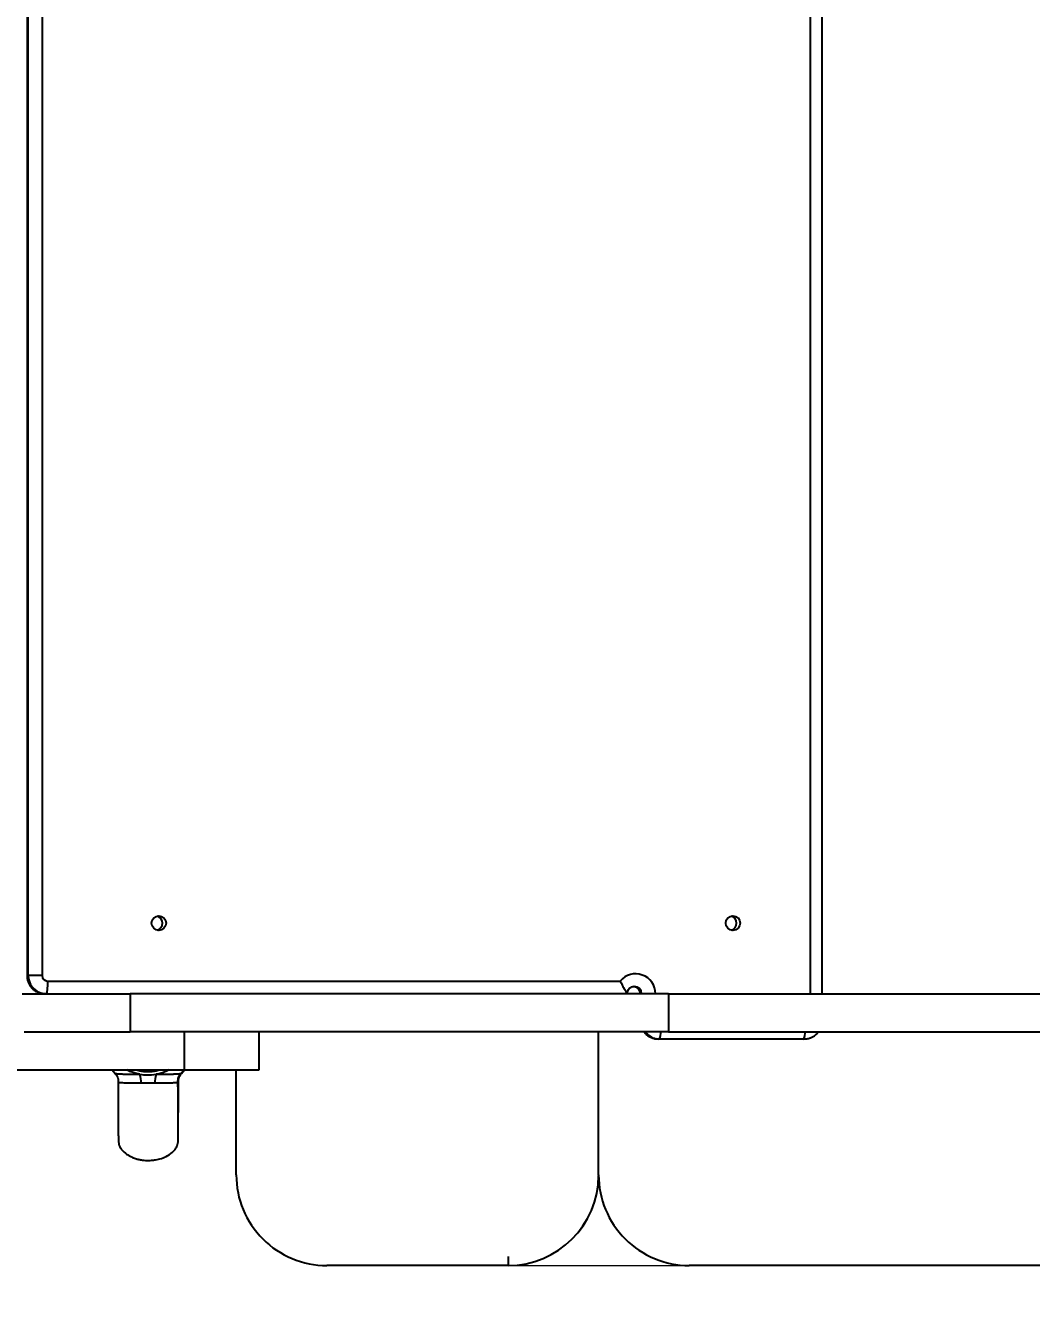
# Model space of a CAD drawing. Header units: millimetres. Extents: x -4709 to 4444, y -3388 to 2274.
# Drawn here: x 564 to 1119, y -547 to 158 of the extents above; entities that cross this region are included whole.
import ezdxf

# ---------------------------------------------------------------- set-up
doc = ezdxf.new("R2010")
doc.units = ezdxf.units.MM
doc.layers.add('DIKOM_РАЗМЕР_ЗОНА', color=7, linetype='Continuous')
doc.layers.add('DIKOM_РАЗМЕР_ОБЪЕКТА', color=7, linetype='Continuous')
doc.styles.add('style1', font='arialbd.ttf', dxfattribs={"width": 0.8})
doc.dimstyles.new('1-50', dxfattribs={"dimtxt": 300, "dimasz": 200, "dimexe": 100, "dimexo": 0, "dimgap": 100, "dimtad": 1, "dimtoh": 1, "dimtxsty": 'style1', "dimcen": 200, "dimclrd": 7, "dimclre": 7, "dimclrt": 7, "dimadec": 1, "dimazin": 2, "dimtfac": 1, "dimtmove": 0, "dimatfit": 2, "dimfxl": 0, "dimlwd": 25, "dimlwe": 18, "dimarcsym": 0})

# ---------------------------------------------------------------- blocks, each defined once
blk = doc.blocks.new('*D10')
at = {"layer": 'Defpoints', "color": 0, "transparency": 16777216}
for p in [(-2708.52, -162.56), (1660.25, -162.56), (1660.25, -1163.37)]:
    blk.add_point(p, dxfattribs=at)
at = {"layer": 'DIKOM_РАЗМЕР_ОБЪЕКТА', "color": 7, "lineweight": 18, "transparency": 16777216}
for p, q in [((-2708.52, -162.56), (-2708.52, -1263.37)), ((1660.25, -162.56), (1660.25, -1263.37))]:
    blk.add_line(p, q, dxfattribs=at)
at = {"layer": 'DIKOM_РАЗМЕР_ОБЪЕКТА', "color": 7, "lineweight": 25, "transparency": 16777216}
blk.add_line((-2508.52, -1163.37), (1460.25, -1163.37), dxfattribs=at)
at = {"layer": 'DIKOM_РАЗМЕР_ОБЪЕКТА', "color": 7, "transparency": 16777216}
for points in [[(-2508.52, -1130.04), (-2508.52, -1196.7), (-2708.52, -1163.37)], [(1460.25, -1130.04), (1460.25, -1196.7), (1660.25, -1163.37)]]:
    blk.add_solid(points, dxfattribs=at)
at = {"layer": 'DIKOM_РАЗМЕР_ОБЪЕКТА', "color": 7, "transparency": 16777216, "insert": (40.53, -910.1), "char_height": 300, "attachment_point": 5, "style": 'style1'}
blk.add_mtext('{\\fArial|b0|i0|c204|p34;4350}', dxfattribs=at)
blk = doc.blocks.new('*D11')
at = {"layer": 'Defpoints', "color": 0, "transparency": 16777216}
for p in [(780.25, 773.94), (2664.93, 773.94), (780.25, -526.06)]:
    blk.add_point(p, dxfattribs=at)
at = {"layer": 'DIKOM_РАЗМЕР_ОБЪЕКТА', "color": 7, "lineweight": 18, "transparency": 16777216}
for p, q in [((780.25, 773.94), (2764.93, 773.94)), ((780.25, -526.06), (2764.93, -526.06))]:
    blk.add_line(p, q, dxfattribs=at)
at = {"layer": 'DIKOM_РАЗМЕР_ОБЪЕКТА', "color": 7, "lineweight": 25, "transparency": 16777216}
blk.add_line((2664.93, -326.06), (2664.93, 573.94), dxfattribs=at)
at = {"layer": 'DIKOM_РАЗМЕР_ОБЪЕКТА', "color": 7, "transparency": 16777216}
for points in [[(2631.59, 573.94), (2698.26, 573.94), (2664.93, 773.94)], [(2631.59, -326.06), (2698.26, -326.06), (2664.93, -526.06)]]:
    blk.add_solid(points, dxfattribs=at)
at = {"layer": 'DIKOM_РАЗМЕР_ОБЪЕКТА', "color": 7, "transparency": 16777216, "insert": (2411.65, 123.94), "char_height": 300, "attachment_point": 5, "rotation": 90, "style": 'style1'}
blk.add_mtext('{\\fArial|b0|i0|c204|p34;1300}', dxfattribs=at)
blk = doc.blocks.new('*D13')
at = {"layer": 'Defpoints', "color": 0, "transparency": 16777216}
for p in [(-4708.52, -107.39), (3160.25, -258.61), (-4708.52, -3287.73)]:
    blk.add_point(p, dxfattribs=at)
at = {"layer": 'DIKOM_РАЗМЕР_ЗОНА', "color": 7, "lineweight": 18, "transparency": 16777216}
for p, q in [((-4708.52, -107.39), (-4708.52, -3387.73)), ((3160.25, -258.61), (3160.25, -3387.73))]:
    blk.add_line(p, q, dxfattribs=at)
at = {"layer": 'DIKOM_РАЗМЕР_ЗОНА', "color": 7, "lineweight": 25, "transparency": 16777216}
blk.add_line((2960.25, -3287.73), (-4508.52, -3287.73), dxfattribs=at)
at = {"layer": 'DIKOM_РАЗМЕР_ЗОНА', "color": 7, "transparency": 16777216}
for points in [[(-4508.52, -3254.4), (-4508.52, -3321.06), (-4708.52, -3287.73)], [(2960.25, -3254.4), (2960.25, -3321.06), (3160.25, -3287.73)]]:
    blk.add_solid(points, dxfattribs=at)
at = {"layer": 'DIKOM_РАЗМЕР_ЗОНА', "color": 7, "transparency": 16777216, "insert": (-393.91, -3034.56), "char_height": 300, "attachment_point": 5, "style": 'style1'}
blk.add_mtext('{\\fArial|b0|i0|c204|p34;7850}', dxfattribs=at)

msp = doc.modelspace()

# ---------------------------------------------------------------- linework, layer by layer
for p, q in [((997.19, -376.062), (997.19, 623.938)), ((1003.529, -376.062), (1003.529, 623.938)), ((564.774, 613.938), (564.774, -366.062)), ((564.805, 613.938), (564.805, -366.062)), ((565.466, -366.062), (565.466, 613.938)), ((573.097, 613.938), (573.097, -366.062)), ((564.805, -366.062), (564.774, -366.062)), ((564.805, -366.062), (565.466, -366.062)), ((573.097, -366.062), (565.466, -366.062)), ((576.083, -369.062), (892.177, -369.062)), ((562.04, -376.062), (621.668, -376.062)), ((571.854, -376.062), (571.854, -375.602)), ((621.668, -376.062), (621.668, -397.062)), ((918.845, -376.062), (621.668, -376.062)), ((918.845, -376.062), (918.845, -397.062)), ((918.845, -376.062), (1152.321, -376.062)), ((563.153, -397.062), (621.668, -397.062)), ((918.845, -397.062), (621.668, -397.062)), ((651.52, -397.062), (651.52, -418.062)), ((692.965, -418.062), (692.965, -397.062)), ((880.247, -476.062), (880.247, -397.062)), ((913.9, -401.062), (913.239, -401.062)), ((993.542, -401.062), (913.9, -401.062)), ((918.845, -397.062), (1152.321, -397.062)), ((-252.878, -418.062), (651.52, -418.062)), ((611.782, -418.062), (613.445, -420.074)), ((613.492, -420.028), (613.534, -420.038)), ((649.751, -420.028), (651.366, -418.062)), ((649.966, -420.041), (651.6, -418.062)), ((651.52, -418.062), (692.965, -418.062)), ((680.249, -476.062), (680.249, -418.062)), ((615.214, -424.826), (615.211, -424.783)), ((648.024, -424.761), (648.007, -424.784)), ((830.249, -521.063), (830.249, -526.063)), ((830.249, -526.063), (730.249, -526.063)), ((830.249, -526.063), (830.249, -526.063)), ((1130.247, -526.063), (930.247, -526.063))]:
    msp.add_line(p, q)
at = {"flags": 128}
for points in [[(576.083, -369.062), (576.07, -370.428), (576.033, -371.741), (575.972, -372.951), (575.889, -374.012), (575.789, -374.883), (575.675, -375.53), (575.551, -375.928), (575.422, -376.062)], [(575.422, -376.062), (573.479, -375.87), (573.46, -375.866)], [(913.9, -401.062), (911.958, -400.87), (911.938, -400.866)]]:
    msp.add_lwpolyline(points, dxfattribs=at)
for centre in [(637.515, -337.066), (954.37, -337.066)]:
    msp.add_circle(centre, 3.995)
for centre, radius, start, end in [((635.524, -337.062), 4.004, 284.632264, 75.367736), ((952.379, -337.062), 4.004, 284.632247, 75.367753), ((574.783, -366.085), 9.978, 179.871945, 269.871135), ((575.458, -366.076), 9.992, 179.919272, 258.463783), ((576.09, -366.069), 2.993, 179.872278, 269.870873), ((900.629, -376.017), 10.946, 359.762817, 140.552166), ((899.29, -376.055), 3.993, 359.887837, 84.897873), ((899.954, -376.053), 3.991, 359.862741, 89.405829), ((913.245, -391.122), 9.941, 216.6995, 269.965098), ((913.913, -391.113), 9.952, 216.717648, 258.55489), ((904.875, -397.669), 9.642, 339.395064, 3.608457), ((984.517, -397.669), 9.642, 339.395287, 3.608651), ((608.334, -426.012), 19.561, 1.826418, 16.278335), ((655.176, -426), 19.929, 164.067309, 178.240932), ((730.249, -476.063), 50, 179.999854, 270), ((830.249, -476.063), 50, 270, 359.663847), ((830.249, -476.063), 50, 270, 359.659647), ((930.247, -476.063), 50, 179.999854, 270)]:
    msp.add_arc(centre, radius, start, end)
for points, knots in [([(564.774, -366.062), (564.801, -366.622), (564.857, -367.774), (565.319, -369.471), (566.067, -371.092), (567.095, -372.557), (568.369, -373.808), (569.736, -374.778), (570.728, -375.186), (571.171, -375.367)], [0, 0, 0, 0, 0.1396204, 0.2878057, 0.4360406, 0.5842833, 0.7325114, 0.8807012, 1, 1, 1, 1]), ([(892.177, -369.062), (892.18, -369.068), (892.234, -369.183), (892.507, -369.762), (893.189, -371.174), (894.237, -373.16), (895.256, -374.836), (895.941, -375.801), (895.948, -375.922), (895.951, -375.967)], [0, 0, 0, 0, 0.0016915, 0.0339602, 0.1707635, 0.4242562, 0.6760874, 0.8777449, 1, 1, 1, 1]), ([(896.012, -376.062), (896.015, -375.943), (896.029, -375.454), (896.231, -374.603), (896.768, -373.622), (897.555, -372.822), (898.527, -372.293), (899.374, -372.045), (899.866, -372.087), (899.991, -372.098)], [0, 0, 0, 0, 0.0562765, 0.2307332, 0.4060314, 0.582267, 0.7598813, 0.9389446, 1, 1, 1, 1]), ([(899.639, -372.114), (899.78, -372.117), (900.292, -372.127), (901.131, -372.47), (902.052, -373.112), (902.747, -374.007), (903.177, -375.019), (903.228, -375.728), (903.252, -376.062)], [0, 0, 0, 0, 0.0730892, 0.2649404, 0.4558151, 0.6451485, 0.8328915, 1, 1, 1, 1]), ([(571.171, -375.367), (571.275, -375.416), (571.917, -375.715), (573.135, -375.976), (574.243, -376.035), (574.76, -376.062)], [0, 0, 0, 0, 0.0940552, 0.5769998, 1, 1, 1, 1]), ([(905.292, -397.062), (905.397, -397.218), (905.834, -397.865), (906.859, -398.799), (908.213, -399.78), (909.206, -400.186), (909.649, -400.367)], [0, 0, 0, 0, 0.1010801, 0.421595, 0.7420331, 1, 1, 1, 1]), ([(909.649, -400.367), (909.754, -400.416), (910.395, -400.715), (911.613, -400.976), (912.721, -401.035), (913.239, -401.062)], [0, 0, 0, 0, 0.0940554, 0.576999, 1, 1, 1, 1]), ([(993.542, -401.062), (994.102, -401.03), (995.252, -400.964), (996.491, -400.684), (997.112, -400.386), (997.2, -400.344)], [0, 0, 0, 0, 0.44901684, 0.92214903, 1, 1, 1, 1]), ([(997.2, -400.344), (997.656, -400.151), (998.66, -399.727), (1000.012, -398.722), (1001.001, -397.806), (1001.411, -397.187), (1001.494, -397.062)], [0, 0, 0, 0, 0.2704794, 0.5942166, 0.917985, 1, 1, 1, 1]), ([(613.461, -420.099), (613.704, -420.407), (614.253, -421.103), (614.841, -422.481), (615.166, -423.795), (615.152, -424.569), (615.147, -424.827)], [0, 0, 0, 0, 0.2423982, 0.5485024, 0.8496185, 1, 1, 1, 1]), ([(613.534, -420.038), (613.572, -420.058), (613.62, -420.083), (614.236, -420.16), (615.036, -420.235), (616.055, -420.298), (617.322, -420.358), (618.899, -420.417), (621.344, -420.47), (624.095, -420.509), (626.024, -420.522), (627.111, -420.529)], [0, 0, 0, 0, 0.12848339, 0.16256859, 0.27622825, 0.39458049, 0.40808128, 0.55272738, 0.70210614, 0.83221676, 1, 1, 1, 1]), ([(627.111, -420.529), (626.442, -420.398), (624.918, -420.098), (622.69, -419.379), (620.919, -418.673), (620.046, -418.181), (619.836, -418.062)], [0, 0, 0, 0, 0.2500469, 0.5699561, 0.8964519, 1, 1, 1, 1]), ([(625.423, -418.062), (625.613, -418.133), (626.473, -418.45), (628.166, -418.802), (630.521, -419.092), (633.005, -419.058), (635.492, -418.737), (637.007, -418.284), (637.75, -418.062)], [0, 0, 0, 0, 0.051216, 0.2315003, 0.4116808, 0.6103774, 0.8091455, 1, 1, 1, 1]), ([(627.111, -420.529), (628.441, -420.673), (631.403, -420.994), (634.374, -420.694), (636.012, -420.529)], [0, 0, 0, 0, 0.4488629, 1, 1, 1, 1]), ([(643.199, -418.062), (642.602, -418.382), (641.289, -419.085), (638.868, -419.907), (637.023, -420.353), (636.044, -420.523), (636.012, -420.529)], [0, 0, 0, 0, 0.2884946, 0.6339592, 0.9880704, 1, 1, 1, 1]), ([(636.012, -420.529), (637.112, -420.521), (639.337, -420.506), (642.291, -420.461), (644.854, -420.397), (646.767, -420.318), (648.188, -420.229), (649.384, -420.116), (649.608, -420.058), (649.746, -420.023)], [0, 0, 0, 0, 0.1681201, 0.34023539, 0.47799275, 0.61981545, 0.72327079, 0.83006458, 1, 1, 1, 1]), ([(648.035, -424.763), (648.044, -424.316), (648.065, -423.361), (648.464, -421.994), (649.032, -420.809), (649.478, -420.247), (649.678, -419.994)], [0, 0, 0, 0, 0.24388838, 0.52171697, 0.7848654, 1, 1, 1, 1]), ([(648.271, -424.835), (648.278, -424.444), (648.296, -423.529), (648.706, -422.136), (649.298, -420.894), (649.787, -420.295), (649.984, -420.053)], [0, 0, 0, 0, 0.2241321, 0.5238362, 0.8078867, 1, 1, 1, 1]), ([(615.09, -424.783), (615.091, -425.268), (615.093, -427.718), (615.097, -431.426), (615.104, -435.659), (615.109, -438.813), (615.114, -441.381), (615.119, -443.573), (615.125, -445.732), (615.131, -447.859), (615.139, -450.04), (615.148, -452.171), (615.158, -454.129), (615.169, -455.746), (615.182, -456.9), (615.192, -457.059), (615.196, -457.143)], [0, 0, 0, 0, 0.0210535, 0.1065355, 0.181913, 0.2433315, 0.2897636, 0.3429633, 0.3919335, 0.4493785, 0.5159516, 0.5923215, 0.6789432, 0.7759978, 0.8832974, 1, 1, 1, 1]), ([(627.885, -425.389), (626.987, -425.388), (625.229, -425.385), (622.715, -425.379), (620.693, -425.37), (619.013, -425.355), (617.654, -425.328), (616.489, -425.272), (615.675, -425.164), (615.152, -425.027), (615.196, -424.885), (615.214, -424.826)], [0, 0, 0, 0, 0.146959, 0.2874914, 0.4310807, 0.5177518, 0.6261474, 0.7373637, 0.8324136, 0.9305843, 1, 1, 1, 1]), ([(635.256, -425.388), (634.046, -425.365), (631.589, -425.319), (629.132, -425.365), (627.885, -425.389)], [0, 0, 0, 0, 0.492441, 1, 1, 1, 1]), ([(648.007, -424.784), (647.987, -424.878), (647.94, -425.098), (646.695, -425.282), (644.814, -425.347), (642.654, -425.368), (640.5, -425.377), (638.022, -425.383), (636.184, -425.386), (635.256, -425.388)], [0, 0, 0, 0, 0.1161186, 0.2724871, 0.4597808, 0.5803999, 0.7038082, 0.8503468, 1, 1, 1, 1]), ([(648.195, -456.978), (648.191, -456.922), (648.183, -456.809), (648.171, -455.863), (648.159, -454.321), (648.147, -452.148), (648.136, -449.395), (648.126, -446.112), (648.116, -442.38), (648.108, -438.284), (648.101, -433.908), (648.095, -429.45), (648.091, -426.283), (648.09, -424.789)], [0, 0, 0, 0, 0.0988777, 0.2004721, 0.302132, 0.4026899, 0.5010008, 0.5960673, 0.6871194, 0.7735615, 0.8551162, 0.9316601, 1, 1, 1, 1]), ([(648.195, -457.143), (648.2, -457.08), (648.208, -456.955), (648.22, -455.989), (648.232, -454.43), (648.244, -452.241), (648.255, -449.473), (648.266, -446.176), (648.275, -442.431), (648.284, -438.324), (648.291, -433.939), (648.297, -429.467), (648.3, -426.289), (648.302, -424.787)], [0, 0, 0, 0, 0.1001945, 0.2016476, 0.3031554, 0.4035519, 0.5016973, 0.5965965, 0.6874826, 0.7737613, 0.8551563, 0.9315445, 1, 1, 1, 1]), ([(615.195, -457.061), (615.301, -457.99), (615.525, -459.947), (617.227, -462.572), (619.577, -464.669), (622.161, -466.117), (624.507, -467.004), (626.543, -467.539), (628.383, -467.862), (630.161, -468.035), (631.851, -468.08), (633.706, -468.006), (636.068, -467.725), (639.127, -466.99), (642.534, -465.533), (645.157, -463.591), (646.76, -461.65), (647.597, -460.13), (648.106, -458.589), (648.167, -457.557), (648.197, -457.059)], [0, 0, 0, 0, 0.0637584, 0.1343779, 0.208934, 0.2795206, 0.3368946, 0.3812556, 0.4242187, 0.4653875, 0.5041185, 0.5405176, 0.5930361, 0.6677032, 0.7563306, 0.8467047, 0.8892189, 0.9289071, 0.965726, 1, 1, 1, 1])]:
    msp.add_open_spline(points, degree=3, knots=knots)

# ---------------------------------------------------------------- dimensions: what is measured, and where the dimension line sits
at = {"layer": 'DIKOM_РАЗМЕР_ЗОНА'}
dim = msp.add_linear_dim(base=(-4708.518, -3287.73), p1=(3160.253, -258.612), p2=(-4708.518, -107.393), text='{\\fArial|b0|i0|c204|p34;7850}', dimstyle='1-50', dxfattribs=at)
dim.commit()
dim.dimension.update_dxf_attribs({"geometry": '*D13', "text_midpoint": (-393.909, -3287.73), "dimtype": 160})
at = {"layer": 'DIKOM_РАЗМЕР_ОБЪЕКТА'}
dim = msp.add_linear_dim(base=(2664.928, 773.938), p1=(780.249, -526.062), p2=(780.249, 773.938), angle=90, text='{\\fArial|b0|i0|c204|p34;<>}', dimstyle='1-50', dxfattribs=at)
dim.commit()
dim.dimension.update_dxf_attribs({"geometry": '*D11', "text_midpoint": (2664.928, 123.938), "dimtype": 160})
dim = msp.add_linear_dim(base=(1660.253, -1163.371), p1=(-2708.518, -162.562), p2=(1660.253, -162.562), text='{\\fArial|b0|i0|c204|p34;4350}', dimstyle='1-50', dxfattribs=at)
dim.commit()
dim.dimension.update_dxf_attribs({"geometry": '*D10', "text_midpoint": (40.527, -1163.371), "dimtype": 160})

doc.saveas('drawing.dxf')
